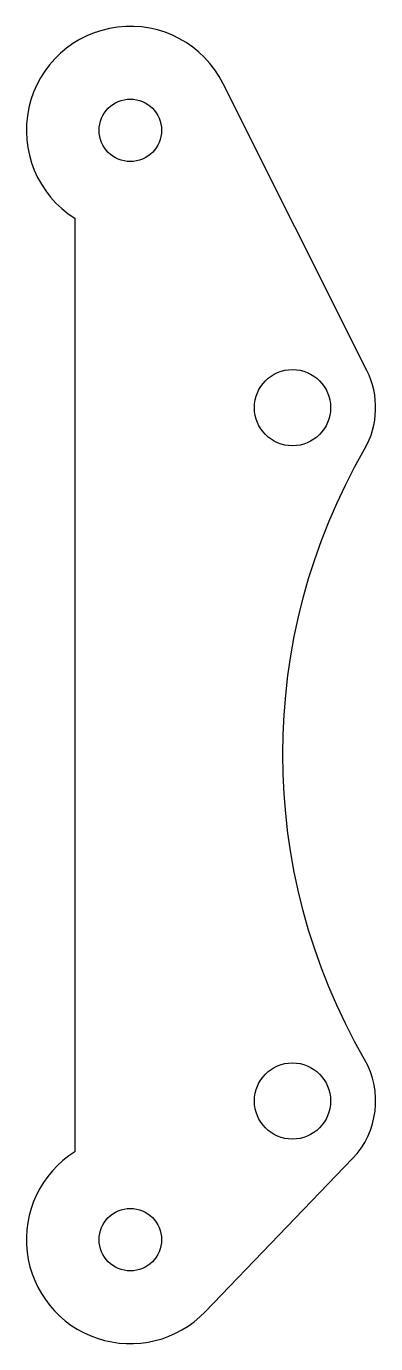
# Model space of a CAD drawing. Header units: millimetres. Extents: x -62.5 to -37.3, y -42.5 to 52.5.
import ezdxf

# ---------------------------------------------------------------- set-up
doc = ezdxf.new("R2010")
doc.units = ezdxf.units.MM
doc.layers.get('0').update_dxf_attribs({"linetype": 'CONTINUOUS'})

msp = doc.modelspace()

# ---------------------------------------------------------------- linework, layer by layer
msp.add_lwpolyline([(-59, 38.656), (-59, -28.656, 1.12916), (-49.594, -40.199), (-38.977, -29.159, 0.334029), (-38.105, -22, -0.267949), (-38.105, 22, 0.252171), (-37.937, 27.688), (-48.295, 48.36, 1.316926)], format="xyb", close=True)
for centre, radius in [((-55, 45), 2.25), ((-43.301, 25), 2.75), ((-43.301, -25), 2.75), ((-55, -35), 2.25)]:
    msp.add_circle(centre, radius)

doc.saveas('drawing.dxf')
